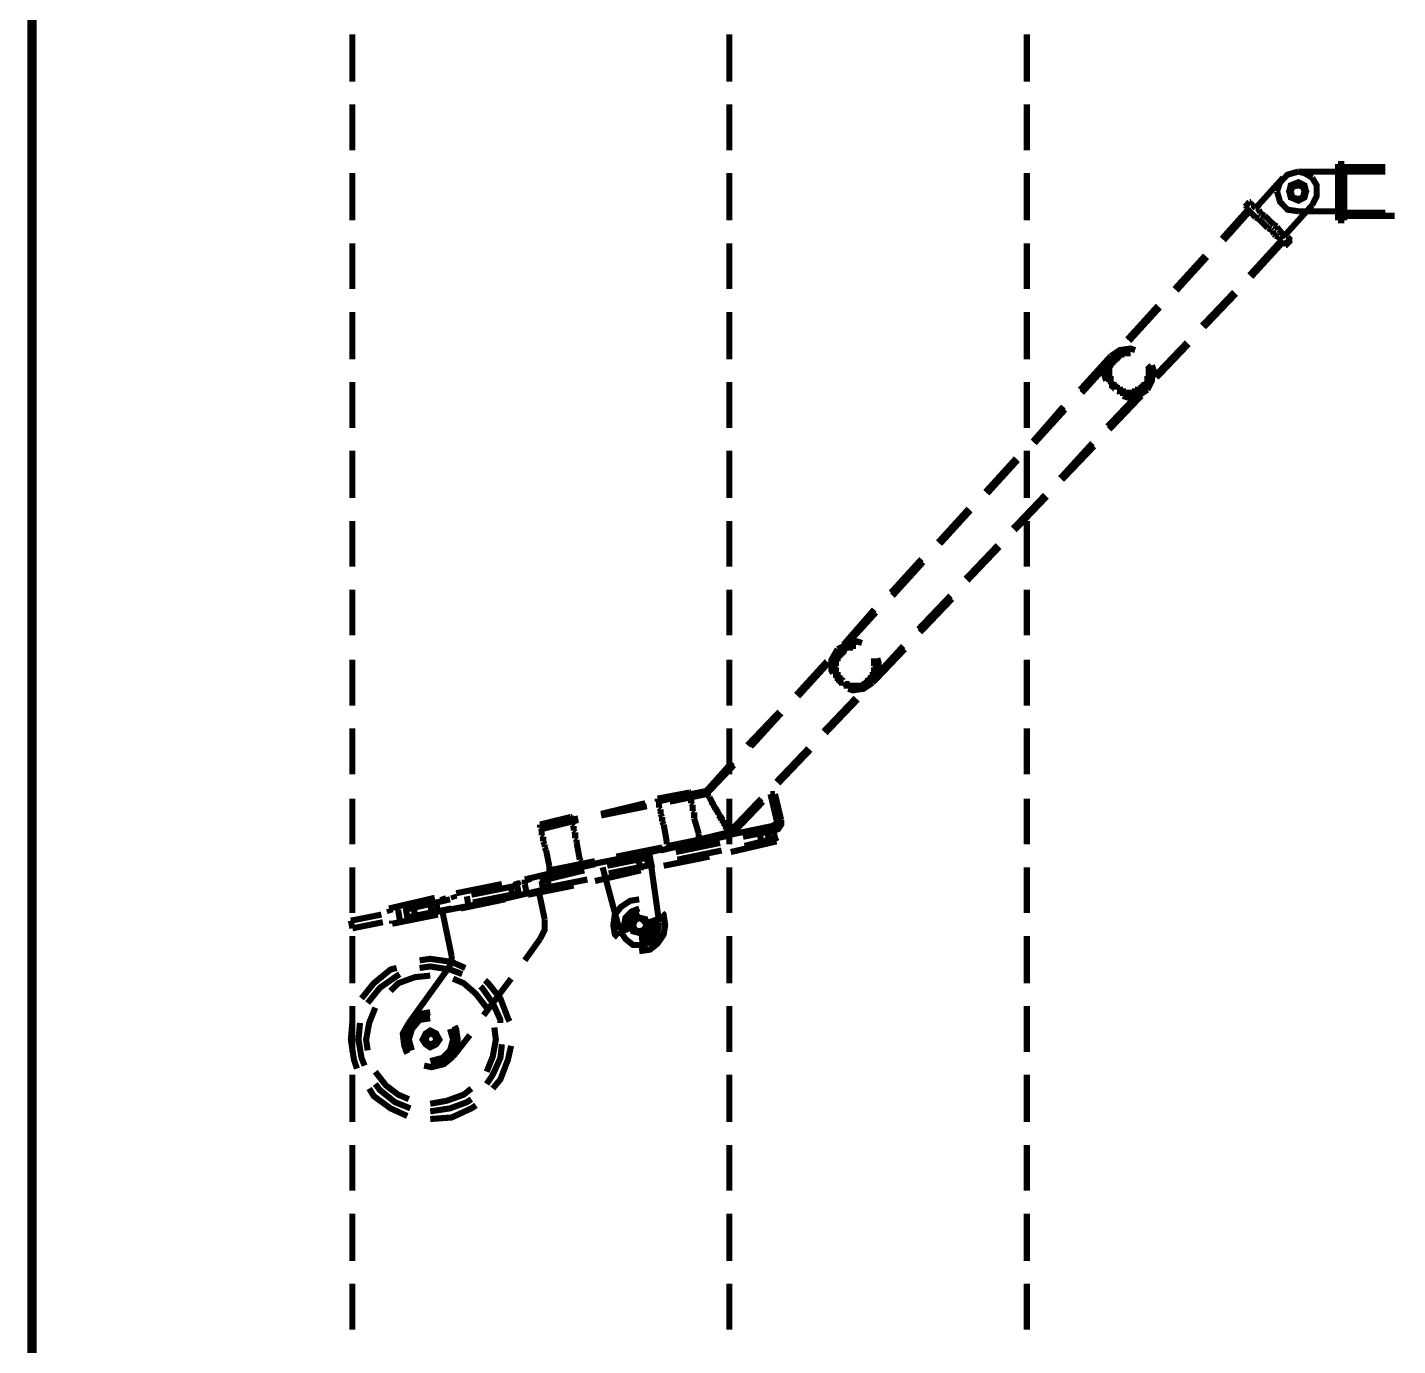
# Model space of a CAD drawing. Extents: x 0.1 to 11.6, y 0.3 to 16.2.
# Drawn here: x 4.557 to 6.053, y 7.354 to 8.794 of the extents above; entities that cross this region are included whole.
import ezdxf

# ---------------------------------------------------------------- set-up
doc = ezdxf.new("R2010")
doc.units = 0
doc.header["$MEASUREMENT"] = 0

msp = doc.modelspace()

# ---------------------------------------------------------------- linework, layer by layer
at = {"color": 0}
for points, const_width in [([(4.56168, 5.91667), (4.56168, 9.22835)], 0.01), ([(4.91168, 8.73503), (4.91168, 8.78668)], 0.00667), ([(5.32335, 8.73503), (5.32335, 8.78668)], 0.00667), ([(5.64833, 8.73503), (5.64833, 8.78668)], 0.00667), ([(4.91168, 8.66), (4.91168, 8.71001)], 0.00667), ([(5.32335, 8.66), (5.32335, 8.71001)], 0.00667), ([(5.64833, 8.66), (5.64833, 8.71001)], 0.00667), ([(4.91168, 8.58333), (4.91168, 8.63499)], 0.00667), ([(5.32335, 8.58333), (5.32335, 8.63499)], 0.00667), ([(5.64833, 8.58333), (5.64833, 8.63499)], 0.00667), ([(5.94499, 8.63667), (5.93332, 8.63336), (5.92503, 8.625), (5.92165, 8.61501)], 0.00667), ([(5.96001, 8.62999), (5.95167, 8.63499), (5.94499, 8.63667)], 0.00667), ([(5.98833, 8.63667), (5.94499, 8.63667)], 0.00667), ([(5.98833, 8.64501), (5.98833, 8.58333)], 0.00667), ([(5.99501, 8.64501), (5.98833, 8.64501)], 0.00667), ([(5.99501, 8.64501), (5.99501, 8.58333)], 0.00667), ([(6.03999, 8.64165), (5.99501, 8.64165)], 0.00667), ([(6.03999, 8.63667), (5.99501, 8.63667)], 0.00667), ([(5.92833, 8.62999), (5.89833, 8.59668)], 0.00667), ([(5.96001, 8.59999), (5.965, 8.61003), (5.965, 8.62169), (5.96001, 8.62999)], 0.00667), ([(5.89165, 8.60335), (5.88667, 8.59831)], 0.00667), ([(5.89165, 8.60335), (5.89333, 8.60335)], 0.00667), ([(5.89165, 8.60335), (5.89333, 8.60335)], 0.00667), ([(5.89165, 8.60335), (5.89333, 8.60335)], 0.00667), ([(5.89333, 8.60335), (5.89333, 8.60167)], 0.00667), ([(5.92165, 8.61501), (5.92503, 8.60335), (5.93332, 8.595), (5.94499, 8.59332)], 0.00667), ([(5.88997, 8.595), (5.86165, 8.56332)], 0.00667), ([(5.89165, 8.59332), (5.86333, 8.56168)], 0.00667), ([(5.88667, 8.59831), (5.88835, 8.59831)], 0.00667), ([(5.88667, 8.59831), (5.88835, 8.59831)], 0.00667), ([(5.88667, 8.59831), (5.88835, 8.59831)], 0.00667), ([(5.88835, 8.59831), (5.88835, 8.59668)], 0.00667), ([(5.88835, 8.59668), (5.88997, 8.59668)], 0.00667), ([(5.88997, 8.59668), (5.88997, 8.595)], 0.00667), ([(5.88997, 8.595), (5.89165, 8.59332)], 0.00667), ([(5.89165, 8.59332), (5.89333, 8.59169)], 0.00667), ([(5.89333, 8.60167), (5.89501, 8.60167)], 0.00667), ([(5.89333, 8.59169), (5.89501, 8.59)], 0.00667), ([(5.89501, 8.60167), (5.89501, 8.59999)], 0.00667), ([(5.89501, 8.59999), (5.89665, 8.59831)], 0.00667), ([(5.89501, 8.59), (5.89665, 8.58832)], 0.00667), ([(5.89665, 8.59831), (5.89833, 8.59668)], 0.00667), ([(5.89665, 8.58832), (5.89833, 8.58664)], 0.00667), ([(5.89833, 8.59668), (5.90001, 8.59668)], 0.00667), ([(5.90001, 8.59668), (5.90169, 8.595)], 0.00667), ([(5.90169, 8.595), (5.90332, 8.59169)], 0.00667), ([(5.90332, 8.59169), (5.905, 8.59)], 0.00667), ([(5.905, 8.59), (5.90831, 8.58832)], 0.00667), ([(5.90831, 8.58832), (5.91, 8.58664)], 0.00667), ([(5.93001, 8.56668), (5.96001, 8.59999)], 0.00667), ([(5.94499, 8.59332), (5.98833, 8.59332)], 0.00667), ([(5.99501, 8.59169), (6.03999, 8.59169)], 0.00667), ([(5.99501, 8.58832), (6.05003, 8.58832)], 0.00667), ([(5.89833, 8.58664), (5.90169, 8.58501)], 0.00667), ([(5.90169, 8.58501), (5.90332, 8.58333)], 0.00667), ([(5.90332, 8.58333), (5.905, 8.58165)], 0.00667), ([(5.905, 8.58165), (5.90668, 8.58003)], 0.00667), ([(5.90668, 8.58003), (5.91, 8.57667)], 0.00667), ([(5.91, 8.58664), (5.91168, 8.58501)], 0.00667), ([(5.91, 8.57667), (5.91168, 8.57497)], 0.00667), ([(5.91168, 8.58501), (5.91499, 8.58165)], 0.00667), ([(5.91168, 8.57497), (5.91499, 8.57335)], 0.00667), ([(5.91499, 8.58165), (5.91667, 8.58003)], 0.00667), ([(5.91499, 8.57335), (5.91667, 8.57167)], 0.00667), ([(5.91667, 8.58003), (5.91835, 8.57835)], 0.00667), ([(5.91835, 8.57835), (5.92165, 8.57667)], 0.00667), ([(5.92165, 8.57667), (5.92333, 8.57335)], 0.00667), ([(5.92333, 8.57335), (5.92503, 8.57167)], 0.00667), ([(5.98833, 8.58333), (5.99501, 8.58333)], 0.00667), ([(4.91168, 8.50836), (4.91168, 8.55832)], 0.00667), ([(5.32335, 8.50836), (5.32335, 8.55832)], 0.00667), ([(5.64833, 8.50836), (5.64833, 8.55832)], 0.00667), ([(5.89165, 8.52333), (5.92665, 8.56168)], 0.00667), ([(5.89333, 8.52165), (5.92833, 8.56)], 0.00667), ([(5.91667, 8.57167), (5.91835, 8.56836)], 0.00667), ([(5.91835, 8.56836), (5.91997, 8.56668)], 0.00667), ([(5.91997, 8.56668), (5.92333, 8.565)], 0.00667), ([(5.92333, 8.565), (5.92503, 8.56332)], 0.00667), ([(5.92503, 8.57167), (5.92665, 8.56999)], 0.00667), ([(5.92503, 8.56332), (5.92665, 8.56168)], 0.00667), ([(5.92665, 8.56999), (5.92833, 8.56836)], 0.00667), ([(5.92665, 8.56168), (5.92665, 8.56)], 0.00667), ([(5.92665, 8.56), (5.92833, 8.56)], 0.00667), ([(5.92833, 8.56836), (5.93001, 8.56668)], 0.00667), ([(5.92833, 8.56), (5.93001, 8.55832)], 0.00667), ([(5.93001, 8.56668), (5.93164, 8.565)], 0.00667), ([(5.93001, 8.55832), (5.93164, 8.55832)], 0.00667), ([(5.93001, 8.55832), (5.93164, 8.55664)], 0.00667), ([(5.93164, 8.565), (5.93332, 8.565)], 0.00667), ([(5.93164, 8.55664), (5.93668, 8.56168)], 0.00667), ([(5.93332, 8.565), (5.935, 8.56332)], 0.00667), ([(5.935, 8.56332), (5.93668, 8.56332)], 0.00667), ([(5.935, 8.56332), (5.93668, 8.56168)], 0.00667), ([(5.93668, 8.56168), (5.93832, 8.56168)], 0.00667), ([(5.93668, 8.56168), (5.93832, 8.56168)], 0.00667), ([(5.93668, 8.56168), (5.93832, 8.56168)], 0.00667), ([(5.84332, 8.54497), (5.81, 8.50836)], 0.00667), ([(5.845, 8.54335), (5.81168, 8.50667)], 0.00667), ([(5.93164, 8.55664), (5.93332, 8.55664)], 0.00667), ([(5.93164, 8.55664), (5.93332, 8.55664)], 0.00667), ([(5.93164, 8.55664), (5.93332, 8.55664)], 0.00667), ([(5.84, 8.46832), (5.875, 8.50499)], 0.00667), ([(5.84169, 8.46669), (5.87668, 8.50331)], 0.00667), ([(4.91168, 8.43164), (4.91168, 8.48335)], 0.00667), ([(5.32335, 8.43164), (5.32335, 8.48335)], 0.00667), ([(5.64833, 8.43164), (5.64833, 8.48335)], 0.00667), ([(5.79167, 8.49001), (5.75836, 8.45335)], 0.00667), ([(5.79335, 8.48833), (5.75999, 8.45167)], 0.00667), ([(5.74669, 8.39833), (5.74669, 8.40001), (5.74501, 8.40001), (5.74501, 8.40169), (5.74333, 8.40169), (5.74333, 8.40332), (5.74164, 8.40332), (5.74164, 8.405), (5.74001, 8.40668), (5.74001, 8.40831), (5.74001, 8.41), (5.73833, 8.41), (5.73833, 8.41168), (5.73833, 8.41336), (5.73833, 8.41499), (5.73833, 8.41667), (5.73833, 8.41835), (5.73833, 8.41997), (5.73833, 8.42165), (5.73833, 8.42333), (5.74001, 8.42503), (5.74001, 8.42665), (5.74001, 8.42833), (5.74164, 8.42833), (5.74164, 8.43001), (5.74333, 8.43001), (5.74333, 8.43164), (5.74501, 8.43164), (5.74501, 8.43332), (5.74669, 8.43332), (5.74669, 8.435), (5.74832, 8.435), (5.74832, 8.43668), (5.75, 8.43668), (5.75168, 8.43668), (5.75168, 8.43832), (5.75331, 8.43832), (5.75499, 8.43832), (5.75667, 8.43832), (5.75836, 8.43832), (5.75999, 8.43832), (5.76167, 8.43832)], 0.00667), ([(5.76665, 8.44168), (5.76167, 8.44336), (5.75, 8.44168), (5.74001, 8.435)], 0.00667), ([(5.78836, 8.41336), (5.82335, 8.44997)], 0.00667), ([(5.78999, 8.41168), (5.82497, 8.44835)], 0.00667), ([(5.74001, 8.435), (5.70665, 8.39833)], 0.00667), ([(5.74164, 8.43164), (5.70833, 8.39501)], 0.00667), ([(5.74001, 8.435), (5.73503, 8.42503), (5.73335, 8.41336), (5.73503, 8.40831)], 0.00667), ([(5.78, 8.42503), (5.78168, 8.42333), (5.78168, 8.42165), (5.78168, 8.41997), (5.78168, 8.41835), (5.78168, 8.41667), (5.78168, 8.41499), (5.78168, 8.41336), (5.78168, 8.41168), (5.78168, 8.41), (5.78, 8.41), (5.78, 8.40831), (5.78, 8.40668), (5.77832, 8.405), (5.77832, 8.40332), (5.77669, 8.40332), (5.77669, 8.40169), (5.77501, 8.40169), (5.77501, 8.40001), (5.77333, 8.40001), (5.77333, 8.39833), (5.77165, 8.39833), (5.77001, 8.39833), (5.77001, 8.39665), (5.76833, 8.39665), (5.76665, 8.39665), (5.76665, 8.39501), (5.76497, 8.39501), (5.76335, 8.39501), (5.76167, 8.39501), (5.75999, 8.39501), (5.75836, 8.39501), (5.75667, 8.39501), (5.75499, 8.39501), (5.75331, 8.39501), (5.75331, 8.39665), (5.75168, 8.39665), (5.75, 8.39665), (5.75, 8.39833), (5.74832, 8.39833), (5.74669, 8.39833)], 0.00667), ([(5.78, 8.39833), (5.785, 8.40831), (5.78668, 8.41997), (5.785, 8.42503)], 0.00667), ([(4.91168, 8.35667), (4.91168, 8.40668)], 0.00667), ([(5.32335, 8.35667), (5.32335, 8.40668)], 0.00667), ([(5.64833, 8.35667), (5.64833, 8.40668)], 0.00667), ([(5.73665, 8.35835), (5.77165, 8.39501)], 0.00667), ([(5.75331, 8.39165), (5.75836, 8.38997), (5.77001, 8.39165), (5.78, 8.39833)], 0.00667), ([(5.68832, 8.37999), (5.655, 8.34169)], 0.00667), ([(5.73833, 8.35499), (5.77333, 8.39165)], 0.00667), ([(5.69, 8.37668), (5.65668, 8.34)], 0.00667), ([(5.685, 8.30165), (5.72, 8.34)], 0.00667), ([(5.68668, 8.30003), (5.72168, 8.33664)], 0.00667), ([(4.91168, 8.28), (4.91168, 8.33165)], 0.00667), ([(5.32335, 8.28), (5.32335, 8.33165)], 0.00667), ([(5.63667, 8.32335), (5.60335, 8.28668)], 0.00667), ([(5.63835, 8.32167), (5.60499, 8.285)], 0.00667), ([(5.64833, 8.28), (5.64833, 8.33165)], 0.00667), ([(5.63336, 8.24669), (5.66835, 8.28331)], 0.00667), ([(5.63499, 8.24501), (5.66997, 8.28168)], 0.00667), ([(5.58501, 8.26833), (5.55165, 8.23167)], 0.00667), ([(5.58664, 8.26665), (5.55333, 8.22999)], 0.00667), ([(4.91168, 8.20503), (4.91168, 8.25499)], 0.00667), ([(5.32335, 8.20503), (5.32335, 8.25499)], 0.00667), ([(5.64833, 8.20503), (5.64833, 8.25499)], 0.00667), ([(5.58165, 8.19168), (5.61664, 8.22835)], 0.00667), ([(5.58333, 8.19), (5.61833, 8.22667)], 0.00667), ([(5.53331, 8.21332), (5.5, 8.17665)], 0.00667), ([(5.535, 8.21001), (5.50168, 8.17333)], 0.00667), ([(4.91168, 8.12999), (4.91168, 8.18001)], 0.00667), ([(5.32335, 8.12999), (5.32335, 8.18001)], 0.00667), ([(5.53, 8.13667), (5.565, 8.17333)], 0.00667), ([(5.53168, 8.13336), (5.56668, 8.16997)], 0.00667), ([(5.64833, 8.12999), (5.64833, 8.18001)], 0.00667), ([(5.48167, 8.15831), (5.44835, 8.12001)], 0.00667), ([(5.48335, 8.155), (5.44997, 8.11833)], 0.00667), ([(5.44168, 8.11501), (5.435, 8.10335), (5.435, 8.09169), (5.43668, 8.08832)], 0.00667), ([(5.44835, 8.07835), (5.44667, 8.07835), (5.44667, 8.08003), (5.44499, 8.08003), (5.44499, 8.08165), (5.44336, 8.08165), (5.44336, 8.08333), (5.44168, 8.08333), (5.44168, 8.08501), (5.44168, 8.08664), (5.44, 8.08664), (5.44, 8.08832), (5.44, 8.09), (5.44, 8.09169), (5.43832, 8.09169), (5.43832, 8.09332), (5.43832, 8.095), (5.43832, 8.09668), (5.43832, 8.09831), (5.43832, 8.09999), (5.44, 8.09999), (5.44, 8.10167), (5.44, 8.10335), (5.44, 8.10499), (5.44168, 8.10499), (5.44168, 8.10667), (5.44168, 8.10835), (5.44336, 8.10835), (5.44336, 8.11003), (5.44499, 8.11003), (5.44499, 8.11165), (5.44667, 8.11165), (5.44667, 8.11333), (5.44835, 8.11333), (5.44835, 8.11501), (5.44997, 8.11501), (5.45167, 8.11664), (5.45335, 8.11664), (5.45503, 8.11664), (5.45503, 8.11833), (5.45665, 8.11833), (5.45833, 8.11833), (5.46001, 8.11833), (5.46164, 8.11833)], 0.00667), ([(5.46832, 8.12169), (5.46332, 8.12332), (5.45167, 8.12001), (5.44168, 8.11501)], 0.00667), ([(5.47835, 8.08003), (5.51335, 8.11833)], 0.00667), ([(5.47999, 8.07835), (5.51497, 8.11501)], 0.00667), ([(4.91168, 8.05333), (4.91168, 8.10335)], 0.00667), ([(5.32335, 8.05333), (5.32335, 8.10335)], 0.00667), ([(5.43001, 8.10167), (5.39665, 8.065)], 0.00667), ([(5.43164, 8.09999), (5.39833, 8.06332)], 0.00667), ([(5.48167, 8.10499), (5.48167, 8.10335), (5.48167, 8.10167), (5.48167, 8.09999), (5.48335, 8.09999), (5.48335, 8.09831), (5.48335, 8.09668), (5.48335, 8.095), (5.48335, 8.09332), (5.48335, 8.09169), (5.48167, 8.09169), (5.48167, 8.09), (5.48167, 8.08832), (5.48167, 8.08664), (5.47999, 8.08664), (5.47999, 8.08501), (5.47999, 8.08333), (5.47835, 8.08333), (5.47835, 8.08165), (5.47667, 8.08165), (5.47667, 8.08003), (5.47499, 8.08003), (5.47499, 8.07835), (5.47331, 8.07835), (5.47331, 8.07667), (5.47168, 8.07667), (5.47, 8.07667), (5.46832, 8.07497), (5.46669, 8.07497), (5.465, 8.07497), (5.46332, 8.07497), (5.46164, 8.07335), (5.46001, 8.07335), (5.45833, 8.07335), (5.45833, 8.07497), (5.45665, 8.07497), (5.45503, 8.07497), (5.45335, 8.07497), (5.45167, 8.07497), (5.45167, 8.07667), (5.44997, 8.07667), (5.44835, 8.07835)], 0.00667), ([(5.47999, 8.07835), (5.48665, 8.08832), (5.48665, 8.09999), (5.48503, 8.10499)], 0.00667), ([(5.64833, 8.05333), (5.64833, 8.10335)], 0.00667), ([(5.45335, 8.07167), (5.45833, 8.06999), (5.47, 8.07167), (5.47999, 8.07835)], 0.00667), ([(5.42665, 8.02501), (5.46164, 8.06168)], 0.00667), ([(5.42833, 8.02333), (5.46332, 8.06)], 0.00667), ([(5.37831, 8.04665), (5.34332, 8.00999)], 0.00667), ([(5.37999, 8.04497), (5.34668, 8.00836)], 0.00667), ([(4.91168, 7.97835), (4.91168, 8.02832)], 0.00667), ([(5.32335, 7.97835), (5.32335, 8.02832)], 0.00667), ([(5.64833, 7.97835), (5.64833, 8.02832)], 0.00667), ([(5.375, 7.97), (5.41, 8.00667)], 0.00667), ([(5.37668, 7.96832), (5.41168, 8.00499)], 0.00667), ([(5.32667, 7.99164), (5.29833, 7.96001)], 0.00667), ([(5.32835, 7.98833), (5.29833, 7.95665)], 0.00667), ([(5.29833, 7.96001), (5.25667, 7.95167)], 0.00667), ([(5.29833, 7.95833), (5.29833, 7.96001)], 0.00667), ([(5.29833, 7.96001), (5.30003, 7.96001)], 0.00667), ([(5.29833, 7.96001), (5.30003, 7.96001)], 0.00667), ([(5.29833, 7.96001), (5.30003, 7.96001)], 0.00667), ([(5.29833, 7.96001), (5.30003, 7.96001)], 0.00667), ([(5.29833, 7.96001), (5.29833, 7.95833)], 0.00667), ([(4.91168, 7.90169), (4.91168, 7.95167)], 0.00667), ([(5.23167, 7.94667), (5.18332, 7.935)], 0.00667), ([(5.28, 7.95833), (5.24501, 7.95167)], 0.00667), ([(5.28, 7.95665), (5.24501, 7.94835)], 0.00667), ([(5.24501, 7.94997), (5.24501, 7.95167)], 0.00667), ([(5.24501, 7.95167), (5.24669, 7.95167)], 0.00667), ([(5.24501, 7.94835), (5.24501, 7.94997)], 0.00667), ([(5.24501, 7.94997), (5.24669, 7.94997)], 0.00667), ([(5.24669, 7.94835), (5.24501, 7.94835)], 0.00667), ([(5.24669, 7.94667), (5.24669, 7.94835)], 0.00667), ([(5.24669, 7.94336), (5.24669, 7.94667)], 0.00667), ([(5.29833, 7.95665), (5.25836, 7.94835)], 0.00667), ([(5.28, 7.95665), (5.28, 7.95833)], 0.00667), ([(5.28, 7.95833), (5.28168, 7.95833)], 0.00667), ([(5.28, 7.95833), (5.28168, 7.95833)], 0.00667), ([(5.28, 7.95503), (5.28, 7.95665)], 0.00667), ([(5.28, 7.95665), (5.28168, 7.95665)], 0.00667), ([(5.28, 7.95335), (5.28, 7.95503)], 0.00667), ([(5.28168, 7.95167), (5.28, 7.95335)], 0.00667), ([(5.28168, 7.94997), (5.28168, 7.95167)], 0.00667), ([(5.28168, 7.94667), (5.28168, 7.94997)], 0.00667), ([(5.28331, 7.94499), (5.28168, 7.94667)], 0.00667), ([(5.28331, 7.94168), (5.28331, 7.94499)], 0.00667), ([(5.29833, 7.95665), (5.29833, 7.95833)], 0.00667), ([(5.29833, 7.95833), (5.30003, 7.95833)], 0.00667), ([(5.29833, 7.95833), (5.30003, 7.95833)], 0.00667), ([(5.29833, 7.95833), (5.30003, 7.95665)], 0.00667), ([(5.30003, 7.95665), (5.29833, 7.95665)], 0.00667), ([(5.30003, 7.95503), (5.30003, 7.95665)], 0.00667), ([(5.30003, 7.95665), (5.30003, 7.95503)], 0.00667), ([(5.30165, 7.95335), (5.30003, 7.95503)], 0.00667), ([(5.30003, 7.95503), (5.30165, 7.95335)], 0.00667), ([(5.30333, 7.94997), (5.30165, 7.95335)], 0.00667), ([(5.30165, 7.95335), (5.30165, 7.95167)], 0.00667), ([(5.30165, 7.95167), (5.30333, 7.94997)], 0.00667), ([(5.30333, 7.94835), (5.30333, 7.94997)], 0.00667), ([(5.30333, 7.94997), (5.30501, 7.94667)], 0.00667), ([(5.30501, 7.94667), (5.30333, 7.94835)], 0.00667), ([(5.30664, 7.94336), (5.30501, 7.94667)], 0.00667), ([(5.30501, 7.94667), (5.30664, 7.94499)], 0.00667), ([(5.30664, 7.94499), (5.30664, 7.94336)], 0.00667), ([(5.32335, 7.90169), (5.32335, 7.95167)], 0.00667), ([(5.32335, 7.91499), (5.35835, 7.95167)], 0.00667), ([(5.32497, 7.91168), (5.36003, 7.94835)], 0.00667), ([(5.36833, 7.95665), (5.375, 7.92833)], 0.00667), ([(5.37332, 7.95665), (5.36833, 7.95665)], 0.00667), ([(5.37999, 7.92833), (5.37332, 7.95665)], 0.00667), ([(5.64833, 7.90169), (5.64833, 7.95167)], 0.00667), ([(5.15001, 7.93164), (5.11664, 7.92333)], 0.00667), ([(5.15831, 7.93001), (5.11664, 7.92165)], 0.00667), ([(5.15169, 7.93164), (5.15001, 7.93164)], 0.00667), ([(5.15169, 7.93001), (5.15169, 7.93164)], 0.00667), ([(5.15169, 7.92833), (5.15169, 7.93001)], 0.00667), ([(5.15169, 7.93001), (5.15332, 7.93001)], 0.00667), ([(5.23335, 7.94336), (5.18332, 7.93332)], 0.00667), ([(5.24669, 7.94168), (5.24669, 7.94336)], 0.00667), ([(5.24832, 7.94), (5.24669, 7.94168)], 0.00667), ([(5.24832, 7.93668), (5.24832, 7.94)], 0.00667), ([(5.24832, 7.935), (5.24832, 7.93668)], 0.00667), ([(5.25, 7.93164), (5.24832, 7.935)], 0.00667), ([(5.25, 7.92833), (5.25, 7.93164)], 0.00667), ([(5.28331, 7.93832), (5.28331, 7.94168)], 0.00667), ([(5.285, 7.93668), (5.28331, 7.93832)], 0.00667), ([(5.285, 7.93332), (5.285, 7.93668)], 0.00667), ([(5.285, 7.93001), (5.285, 7.93332)], 0.00667), ([(5.28999, 7.91336), (5.285, 7.93001)], 0.00667), ([(5.30832, 7.94168), (5.30664, 7.94336)], 0.00667), ([(5.30664, 7.94336), (5.30832, 7.94)], 0.00667), ([(5.31, 7.93832), (5.30832, 7.94168)], 0.00667), ([(5.30832, 7.94), (5.31, 7.93832)], 0.00667), ([(5.31168, 7.93668), (5.31, 7.93832)], 0.00667), ([(5.31, 7.93832), (5.31168, 7.935)], 0.00667), ([(5.31168, 7.93332), (5.31168, 7.93668)], 0.00667), ([(5.31168, 7.935), (5.31332, 7.93332)], 0.00667), ([(5.31332, 7.93164), (5.31168, 7.93332)], 0.00667), ([(5.31332, 7.93332), (5.315, 7.93001)], 0.00667), ([(5.315, 7.92833), (5.31332, 7.93164)], 0.00667), ([(5.315, 7.93001), (5.31668, 7.92833)], 0.00667), ([(5.15169, 7.92833), (5.11664, 7.92165)], 0.00667), ([(5.11664, 7.92165), (5.11664, 7.92333)], 0.00667), ([(5.11664, 7.92333), (5.11833, 7.92333)], 0.00667), ([(5.11664, 7.92333), (5.11833, 7.92333)], 0.00667), ([(5.11664, 7.92333), (5.11833, 7.92333)], 0.00667), ([(5.11664, 7.91997), (5.11664, 7.92165)], 0.00667), ([(5.11833, 7.91835), (5.11664, 7.91997)], 0.00667), ([(5.15831, 7.92833), (5.11833, 7.91835)], 0.00667), ([(5.11833, 7.91667), (5.11833, 7.91835)], 0.00667), ([(5.11833, 7.91499), (5.11833, 7.91667)], 0.00667), ([(5.11833, 7.91168), (5.11833, 7.91499)], 0.00667), ([(5.15169, 7.92665), (5.15169, 7.92833)], 0.00667), ([(5.15169, 7.92503), (5.15169, 7.92665)], 0.00667), ([(5.15169, 7.92333), (5.15169, 7.92503)], 0.00667), ([(5.15332, 7.92165), (5.15169, 7.92333)], 0.00667), ([(5.15332, 7.91997), (5.15332, 7.92165)], 0.00667), ([(5.15332, 7.91667), (5.15332, 7.91997)], 0.00667), ([(5.155, 7.91499), (5.15332, 7.91667)], 0.00667), ([(5.155, 7.91168), (5.155, 7.91499)], 0.00667), ([(5.25, 7.92665), (5.25, 7.92833)], 0.00667), ([(5.25168, 7.92333), (5.25, 7.92665)], 0.00667), ([(5.25499, 7.905), (5.25168, 7.92333)], 0.00667), ([(5.27501, 7.90332), (5.32335, 7.91499)], 0.00667), ([(5.31668, 7.92665), (5.315, 7.92833)], 0.00667), ([(5.31668, 7.92833), (5.31668, 7.92503)], 0.00667), ([(5.31836, 7.92333), (5.31668, 7.92665)], 0.00667), ([(5.31668, 7.92503), (5.31836, 7.92333)], 0.00667), ([(5.31836, 7.92165), (5.31836, 7.92333)], 0.00667), ([(5.31836, 7.92333), (5.31999, 7.92165)], 0.00667), ([(5.31999, 7.91997), (5.31836, 7.92165)], 0.00667), ([(5.31999, 7.92165), (5.31999, 7.91835)], 0.00667), ([(5.32167, 7.91835), (5.31999, 7.91997)], 0.00667), ([(5.31999, 7.91835), (5.32167, 7.91667)], 0.00667), ([(5.32167, 7.91168), (5.37001, 7.92165)], 0.00667), ([(5.32167, 7.91667), (5.32167, 7.91835)], 0.00667), ([(5.32335, 7.91499), (5.32167, 7.91667)], 0.00667), ([(5.32167, 7.91667), (5.32335, 7.91499)], 0.00667), ([(5.32335, 7.91336), (5.32335, 7.91499)], 0.00667), ([(5.32335, 7.91499), (5.32497, 7.91499)], 0.00667), ([(5.32335, 7.91499), (5.32335, 7.91336)], 0.00667), ([(5.37169, 7.91667), (5.33832, 7.91)], 0.00667), ([(5.35499, 7.91835), (5.35667, 7.91336)], 0.00667), ([(5.36501, 7.91499), (5.36333, 7.91997)], 0.00667), ([(5.36664, 7.90668), (5.36501, 7.91499)], 0.00667), ([(5.37001, 7.92165), (5.37332, 7.92333), (5.375, 7.92503), (5.375, 7.92833)], 0.00667), ([(5.37169, 7.91667), (5.37001, 7.92165)], 0.00667), ([(5.37169, 7.91667), (5.37668, 7.91835), (5.37999, 7.92333), (5.37999, 7.92833)], 0.00667), ([(5.37332, 7.90831), (5.37169, 7.91667)], 0.00667), ([(5.12001, 7.91), (5.11833, 7.91168)], 0.00667), ([(5.12001, 7.90668), (5.12001, 7.91)], 0.00667), ([(5.12001, 7.905), (5.12001, 7.90668)], 0.00667), ([(5.12169, 7.90169), (5.12001, 7.905)], 0.00667), ([(5.12169, 7.89833), (5.12169, 7.90169)], 0.00667), ([(5.155, 7.90831), (5.155, 7.91168)], 0.00667), ([(5.15668, 7.90668), (5.155, 7.90831)], 0.00667), ([(5.15668, 7.90332), (5.15668, 7.90668)], 0.00667), ([(5.16, 7.88499), (5.15668, 7.90332)], 0.00667), ([(5.24832, 7.89501), (5.29665, 7.90668)], 0.00667), ([(5.25499, 7.90332), (5.25499, 7.905)], 0.00667), ([(5.25499, 7.905), (5.25667, 7.905)], 0.00667), ([(5.25499, 7.90169), (5.25499, 7.90332)], 0.00667), ([(5.25667, 7.90001), (5.25499, 7.90169)], 0.00667), ([(5.25499, 7.90169), (5.25667, 7.90169)], 0.00667), ([(5.25667, 7.90001), (5.28999, 7.90668)], 0.00667), ([(5.25667, 7.89665), (5.25667, 7.90001)], 0.00667), ([(5.25667, 7.90001), (5.25836, 7.90001)], 0.00667), ([(5.25667, 7.90001), (5.25836, 7.90001)], 0.00667), ([(5.25667, 7.90001), (5.25836, 7.90001)], 0.00667), ([(5.31332, 7.90332), (5.26497, 7.89333)], 0.00667), ([(5.26665, 7.90169), (5.26833, 7.90001)], 0.00667), ([(5.26833, 7.90001), (5.26833, 7.89501)], 0.00667), ([(5.27669, 7.90169), (5.32497, 7.91168)], 0.00667), ([(5.28, 7.90169), (5.28, 7.905)], 0.00667), ([(5.28168, 7.89665), (5.28, 7.90169)], 0.00667), ([(5.28999, 7.91168), (5.28999, 7.91336)], 0.00667), ([(5.28999, 7.91), (5.28999, 7.91168)], 0.00667), ([(5.28999, 7.90831), (5.28999, 7.91)], 0.00667), ([(5.28999, 7.91), (5.29167, 7.91)], 0.00667), ([(5.28999, 7.90668), (5.28999, 7.90831)], 0.00667), ([(5.28999, 7.90831), (5.29167, 7.90831)], 0.00667), ([(5.28999, 7.90831), (5.29167, 7.90831)], 0.00667), ([(5.29167, 7.905), (5.28999, 7.90668)], 0.00667), ([(5.28999, 7.90668), (5.29167, 7.90668)], 0.00667), ([(5.32497, 7.91336), (5.32335, 7.91336)], 0.00667), ([(5.32335, 7.91336), (5.32497, 7.91168)], 0.00667), ([(5.32497, 7.91168), (5.32497, 7.91336)], 0.00667), ([(5.32497, 7.91168), (5.32667, 7.91168)], 0.00667), ([(5.32497, 7.91168), (5.32667, 7.91168)], 0.00667), ([(5.32497, 7.91168), (5.32667, 7.91168)], 0.00667), ([(5.32497, 7.91168), (5.32667, 7.91168)], 0.00667), ([(5.32497, 7.91168), (5.32667, 7.91168)], 0.00667), ([(5.375, 7.905), (5.32497, 7.89333)], 0.00667), ([(5.37332, 7.90831), (5.34, 7.90001)], 0.00667), ([(5.35667, 7.91336), (5.35835, 7.905)], 0.00667), ([(5.35835, 7.905), (5.35835, 7.90169)], 0.00667), ([(5.36833, 7.90332), (5.36664, 7.90668)], 0.00667), ([(5.375, 7.905), (5.37332, 7.90831)], 0.00667), ([(5.12332, 7.89501), (5.12169, 7.89833)], 0.00667), ([(5.12668, 7.87831), (5.12332, 7.89501)], 0.00667), ([(5.16168, 7.88336), (5.16, 7.88499)], 0.00667), ([(5.16, 7.88499), (5.16168, 7.88499)], 0.00667), ([(5.17333, 7.87999), (5.22331, 7.88997)], 0.00667), ([(5.24001, 7.88835), (5.19, 7.87831)], 0.00667), ([(5.19997, 7.88835), (5.25, 7.89833)], 0.00667), ([(5.20167, 7.88499), (5.25168, 7.89665)], 0.00667), ([(5.22331, 7.88997), (5.22331, 7.88499)], 0.00667), ([(5.22331, 7.88499), (5.22667, 7.87668)], 0.00667), ([(5.23335, 7.88667), (5.23167, 7.89165)], 0.00667), ([(5.23503, 7.87831), (5.23335, 7.88667)], 0.00667), ([(5.24669, 7.81668), (5.23665, 7.88835)], 0.00667), ([(5.30165, 7.88835), (5.25168, 7.87831)], 0.00667), ([(5.315, 7.89501), (5.26665, 7.88499)], 0.00667), ([(4.91168, 7.82667), (4.91168, 7.87668)], 0.00667), ([(5.09999, 7.86333), (5.14833, 7.875)], 0.00667), ([(5.16499, 7.87332), (5.11664, 7.86165)], 0.00667), ([(5.12668, 7.87332), (5.17665, 7.88336)], 0.00667), ([(5.12668, 7.87169), (5.16168, 7.87999)], 0.00667), ([(5.12668, 7.87668), (5.12668, 7.87831)], 0.00667), ([(5.12668, 7.875), (5.12668, 7.87668)], 0.00667), ([(5.12668, 7.87668), (5.12831, 7.87668)], 0.00667), ([(5.12668, 7.87332), (5.12668, 7.875)], 0.00667), ([(5.12668, 7.875), (5.12831, 7.875)], 0.00667), ([(5.12668, 7.87169), (5.12668, 7.87332)], 0.00667), ([(5.12668, 7.87332), (5.12831, 7.87332)], 0.00667), ([(5.12668, 7.87332), (5.12831, 7.87332)], 0.00667), ([(5.12831, 7.87001), (5.12668, 7.87169)], 0.00667), ([(5.12831, 7.87001), (5.17665, 7.87999)], 0.00667), ([(5.12831, 7.87001), (5.12999, 7.87001)], 0.00667), ([(5.12831, 7.87001), (5.12999, 7.87001)], 0.00667), ([(5.13835, 7.875), (5.13835, 7.87169)], 0.00667), ([(5.13835, 7.87169), (5.13997, 7.86664)], 0.00667), ([(5.15169, 7.875), (5.15001, 7.87668)], 0.00667), ([(5.15169, 7.87001), (5.15169, 7.875)], 0.00667), ([(5.16168, 7.88167), (5.16168, 7.88336)], 0.00667), ([(5.16168, 7.87999), (5.16168, 7.88167)], 0.00667), ([(5.16168, 7.88167), (5.16336, 7.88167)], 0.00667), ([(5.16168, 7.87668), (5.16168, 7.87999)], 0.00667), ([(5.16168, 7.87999), (5.16336, 7.87999)], 0.00667), ([(5.16168, 7.87999), (5.16336, 7.87999)], 0.00667), ([(5.16168, 7.87999), (5.16336, 7.87999)], 0.00667), ([(5.22667, 7.87332), (5.17665, 7.86165)], 0.00667), ([(5.185, 7.87668), (5.20335, 7.80832)], 0.00667), ([(5.24164, 7.87999), (5.19168, 7.87001)], 0.00667), ([(5.22667, 7.87668), (5.22667, 7.87332)], 0.00667), ([(5.23503, 7.875), (5.23503, 7.87831)], 0.00667), ([(5.32335, 7.82667), (5.32335, 7.87668)], 0.00667), ([(5.64833, 7.82667), (5.64833, 7.87668)], 0.00667), ([(5.02501, 7.84831), (5.07497, 7.85835)], 0.00667), ([(5.09169, 7.85667), (5.04167, 7.84668)], 0.00667), ([(5.08501, 7.85499), (5.08664, 7.845)], 0.00667), ([(5.09, 7.86165), (5.09169, 7.85667)], 0.00667), ([(5.09169, 7.86165), (5.09332, 7.85667)], 0.00667), ([(5.09169, 7.85667), (5.09332, 7.84831)], 0.00667), ([(5.09999, 7.85835), (5.09999, 7.86333)], 0.00667), ([(5.10167, 7.84999), (5.09999, 7.85835)], 0.00667), ([(5.10499, 7.86003), (5.10335, 7.86501)], 0.00667), ([(5.15332, 7.85667), (5.10335, 7.84668)], 0.00667), ([(5.16835, 7.86333), (5.11833, 7.85335)], 0.00667), ([(5.12001, 7.85167), (5.11833, 7.86165)], 0.00667), ([(5.12668, 7.85335), (5.125, 7.86333)], 0.00667), ([(4.95167, 7.83165), (5.00168, 7.84332)], 0.00667), ([(5.01833, 7.84169), (4.96832, 7.83003)], 0.00667), ([(5.00999, 7.845), (5.01167, 7.84)], 0.00667), ([(5.02333, 7.84169), (5.02165, 7.84668)], 0.00667), ([(5.07835, 7.84169), (5.03, 7.83165)], 0.00667), ([(5.03836, 7.83501), (5.03668, 7.845)], 0.00667), ([(5.09332, 7.84831), (5.04335, 7.83832)], 0.00667), ([(5.11833, 7.85167), (5.07497, 7.84169)], 0.00667), ([(5.09332, 7.84831), (5.095, 7.845)], 0.00667), ([(5.10335, 7.84668), (5.10167, 7.84999)], 0.00667), ([(5.12169, 7.81999), (5.11501, 7.85167)], 0.00667), ([(5.12001, 7.85167), (5.11833, 7.85167)], 0.00667), ([(5.12169, 7.85167), (5.12001, 7.85167)], 0.00667), ([(5.12332, 7.85335), (5.12169, 7.85167)], 0.00667), ([(5.125, 7.85335), (5.12332, 7.85335)], 0.00667), ([(5.12668, 7.85335), (5.125, 7.85335)], 0.00667), ([(5.125, 7.85335), (5.12668, 7.85335)], 0.00667), ([(5.12668, 7.85335), (5.12831, 7.85335)], 0.00667), ([(5.12668, 7.85335), (5.12831, 7.85335)], 0.00667), ([(5.22499, 7.84169), (5.215, 7.84), (5.20503, 7.83333), (5.19835, 7.82497), (5.19667, 7.81332), (5.19835, 7.80333), (5.20167, 7.80003)], 0.00667), ([(4.94336, 7.82497), (4.91, 7.81836)], 0.00667), ([(4.95167, 7.83165), (4.95335, 7.82667)], 0.00667), ([(5.00499, 7.82497), (4.95503, 7.815)], 0.00667), ([(4.96001, 7.83501), (4.96164, 7.83003)], 0.00667), ([(4.96164, 7.83003), (4.96332, 7.81999)], 0.00667), ([(4.97, 7.83165), (4.97, 7.83664)], 0.00667), ([(5.02001, 7.83165), (4.97, 7.82167)], 0.00667), ([(4.97168, 7.82167), (4.97, 7.83165)], 0.00667), ([(4.97999, 7.82497), (4.97835, 7.83333)], 0.00667), ([(4.98167, 7.81999), (4.97999, 7.82497)], 0.00667), ([(4.99832, 7.82667), (4.99669, 7.83664)], 0.00667), ([(5, 7.82667), (4.99832, 7.82667)], 0.00667), ([(4.99832, 7.82667), (5, 7.82667)], 0.00667), ([(4.99832, 7.82667), (5, 7.82667)], 0.00667), ([(5.00168, 7.82667), (5, 7.82667)], 0.00667), ([(5, 7.82667), (5.00168, 7.82667)], 0.00667), ([(5.00331, 7.82667), (5.00168, 7.82667)], 0.00667), ([(5.00331, 7.83832), (5.00499, 7.82835)], 0.00667), ([(5.00499, 7.82835), (5.00331, 7.82667)], 0.00667), ([(5.00667, 7.82835), (5.00499, 7.82835)], 0.00667), ([(5.05003, 7.83664), (5.00667, 7.82835)], 0.00667), ([(5.02001, 7.78), (5.00999, 7.82835)], 0.00667), ([(5.22499, 7.83165), (5.21669, 7.82835), (5.21001, 7.82167), (5.20833, 7.81332), (5.21001, 7.80501)], 0.00667), ([(5.22499, 7.82667), (5.21832, 7.82497), (5.21332, 7.81999), (5.21164, 7.81332), (5.21332, 7.80664)], 0.00667), ([(5.22499, 7.82497), (5.21832, 7.82335), (5.215, 7.81999), (5.21332, 7.81332), (5.215, 7.80664)], 0.00667), ([(5.22499, 7.785), (5.23665, 7.78668), (5.24501, 7.79335), (5.25168, 7.80333), (5.25331, 7.81332), (5.25168, 7.82497), (5.25, 7.82667)], 0.00667), ([(4.91168, 7.81), (4.91, 7.81836)], 0.00667), ([(4.94499, 7.81668), (4.91168, 7.81)], 0.00667), ([(4.95503, 7.815), (4.95503, 7.81836)], 0.00667), ([(4.96332, 7.81999), (4.965, 7.81668)], 0.00667), ([(4.97331, 7.81836), (4.97168, 7.82167)], 0.00667), ([(5.11664, 7.79833), (5.12169, 7.80832), (5.12169, 7.81999)], 0.00667), ([(5.20335, 7.80832), (5.21001, 7.79833), (5.21832, 7.79167), (5.22999, 7.79167), (5.24001, 7.79665), (5.24501, 7.80501), (5.24669, 7.81668)], 0.00667), ([(5.22499, 7.79665), (5.23335, 7.79833), (5.24001, 7.80501), (5.24333, 7.81332), (5.24001, 7.82167)], 0.00667), ([(5.22499, 7.80165), (5.23167, 7.80333), (5.23503, 7.80664), (5.23665, 7.81332), (5.23503, 7.81999)], 0.00667), ([(5.22499, 7.80003), (5.23167, 7.80165), (5.23665, 7.80664), (5.23833, 7.81332), (5.23665, 7.81999)], 0.00667), ([(4.91168, 7.75), (4.91168, 7.80165)], 0.00667), ([(5.11664, 7.79833), (5.09999, 7.77501)], 0.00667), ([(5.32335, 7.75), (5.32335, 7.80165)], 0.00667), ([(5.64833, 7.75), (5.64833, 7.80165)], 0.00667), ([(5.01665, 7.76665), (5.02001, 7.77333), (5.02001, 7.78)], 0.00667), ([(4.96001, 7.76665), (4.95335, 7.76497), (4.935, 7.75), (4.92165, 7.73335)], 0.00667), ([(4.97331, 7.70665), (5.01665, 7.76665)], 0.00667), ([(5.035, 7.76665), (5.02001, 7.77333), (4.99669, 7.77669), (4.98503, 7.77501)], 0.00667), ([(5.03168, 7.75999), (5.01833, 7.76497), (4.99669, 7.76833), (4.98503, 7.76665)], 0.00667), ([(5.03168, 7.75999), (5.01833, 7.76497), (4.99669, 7.76833), (4.98503, 7.76665)], 0.00667), ([(4.96332, 7.75999), (4.95833, 7.75667), (4.94168, 7.74501), (4.92833, 7.72835)], 0.00667), ([(4.96332, 7.75999), (4.95833, 7.75667), (4.94168, 7.74501), (4.92833, 7.72835)], 0.00667), ([(4.99669, 7.75836), (4.97999, 7.75667), (4.96164, 7.75), (4.95335, 7.74164)], 0.00667), ([(5.05832, 7.72331), (5.04665, 7.73833), (5.03331, 7.75), (5.02165, 7.75499)], 0.00667), ([(5.08501, 7.75499), (5.05501, 7.715)], 0.00667), ([(5.08333, 7.70833), (5.08165, 7.71164), (5.07335, 7.73335), (5.06, 7.75), (5.05664, 7.75331)], 0.00667), ([(5.07335, 7.70665), (5.07335, 7.71001), (5.065, 7.72835), (5.05333, 7.74501), (5.05165, 7.74669)], 0.00667), ([(5.07335, 7.70665), (5.07335, 7.71001), (5.065, 7.72835), (5.05333, 7.74501), (5.05165, 7.74669)], 0.00667), ([(4.91168, 7.67503), (4.91168, 7.72499)], 0.00667), ([(4.93668, 7.72331), (4.93001, 7.70665), (4.92665, 7.68832), (4.92833, 7.67665)], 0.00667), ([(5.32335, 7.67503), (5.32335, 7.72499)], 0.00667), ([(5.64833, 7.67503), (5.64833, 7.72499)], 0.00667), ([(4.91168, 7.70833), (4.91, 7.68832), (4.91336, 7.66667), (4.91667, 7.65668)], 0.00667), ([(4.91997, 7.70665), (4.91835, 7.68832), (4.92165, 7.66835), (4.92503, 7.66)], 0.00667), ([(4.91997, 7.70665), (4.91835, 7.68832), (4.92165, 7.66835), (4.92503, 7.66)], 0.00667), ([(4.97331, 7.70665), (4.96669, 7.69499), (4.96832, 7.68164), (4.97168, 7.67333)], 0.00667), ([(4.99669, 7.71832), (4.98665, 7.71669), (4.97667, 7.71001), (4.97, 7.69997), (4.96832, 7.68832), (4.97, 7.67665), (4.97168, 7.67333)], 0.00667), ([(4.99669, 7.71164), (4.98503, 7.71001), (4.97667, 7.69997), (4.97331, 7.68832), (4.97667, 7.67665)], 0.00667), ([(4.99669, 7.71164), (4.98503, 7.71001), (4.97667, 7.69997), (4.97331, 7.68832), (4.97667, 7.67665)], 0.00667), ([(4.99669, 7.65831), (5.00836, 7.66168), (5.01833, 7.66835), (5.02501, 7.67665), (5.02669, 7.68832), (5.02501, 7.69997), (5.02333, 7.70335)], 0.00667), ([(4.99669, 7.66499), (5.00999, 7.66835), (5.01833, 7.67665), (5.02165, 7.68832), (5.01833, 7.69997)], 0.00667), ([(4.99669, 7.66499), (5.00999, 7.66835), (5.01833, 7.67665), (5.02165, 7.68832), (5.01833, 7.69997)], 0.00667), ([(5.03999, 7.69336), (5.02165, 7.66997)], 0.00667), ([(5.05832, 7.65332), (5.065, 7.66997), (5.06836, 7.68832), (5.06668, 7.70167)], 0.00667), ([(5.05832, 7.63997), (5.065, 7.65001), (5.07335, 7.66835), (5.07497, 7.68332)], 0.00667), ([(5.05832, 7.63997), (5.065, 7.65001), (5.07335, 7.66835), (5.07497, 7.68332)], 0.00667), ([(5.065, 7.63499), (5.07335, 7.64501), (5.08165, 7.66667), (5.08501, 7.68164)], 0.00667), ([(4.99001, 7.66), (4.99832, 7.65831), (5.01167, 7.66168), (5.02165, 7.66997)], 0.00667), ([(4.91168, 7.59831), (4.91168, 7.65001)], 0.00667), ([(4.93668, 7.65332), (4.94835, 7.63835), (4.96164, 7.62831), (4.97331, 7.62332)], 0.00667), ([(5.32335, 7.59831), (5.32335, 7.65001)], 0.00667), ([(5.64833, 7.59831), (5.64833, 7.65001)], 0.00667), ([(4.93001, 7.63499), (4.935, 7.62668), (4.95335, 7.61333), (4.97168, 7.60499)], 0.00667), ([(4.93668, 7.63997), (4.94168, 7.63336), (4.95833, 7.62001), (4.97499, 7.61333)], 0.00667), ([(4.93668, 7.63997), (4.94168, 7.63336), (4.95833, 7.62001), (4.97499, 7.61333)], 0.00667), ([(4.99669, 7.61833), (5.01497, 7.62169), (5.03331, 7.62831), (5.04167, 7.63499)], 0.00667), ([(4.99669, 7.61003), (5.01833, 7.61333), (5.03668, 7.62001), (5.04167, 7.62332)], 0.00667), ([(4.99669, 7.61003), (5.01833, 7.61333), (5.03668, 7.62001), (5.04167, 7.62332)], 0.00667), ([(4.99669, 7.60167), (5.02001, 7.60335), (5.04167, 7.61333), (5.04665, 7.61664)], 0.00667), ([(4.91168, 7.52333), (4.91168, 7.57335)], 0.00667), ([(5.32335, 7.52333), (5.32335, 7.57335)], 0.00667), ([(5.64833, 7.52333), (5.64833, 7.57335)], 0.00667), ([(4.91168, 7.44667), (4.91168, 7.49832)], 0.00667), ([(5.32335, 7.44667), (5.32335, 7.49832)], 0.00667), ([(5.64833, 7.44667), (5.64833, 7.49832)], 0.00667), ([(4.91168, 7.37169), (4.91168, 7.42165)], 0.00667), ([(5.32335, 7.37169), (5.32335, 7.42165)], 0.00667), ([(5.64833, 7.37169), (5.64833, 7.42165)], 0.00667)]:
    msp.add_lwpolyline(points, dxfattribs=dict(at, const_width=const_width))
at = {"color": 0, "const_width": 0.00667}
for points in [[(5.94499, 8.60499), (5.94997, 8.60835), (5.95335, 8.61501), (5.94997, 8.62001), (5.94499, 8.62332), (5.93832, 8.62001), (5.935, 8.61501), (5.93832, 8.60835), (5.94499, 8.60499)], [(5.94499, 8.60499), (5.95167, 8.60835), (5.95335, 8.61501), (5.95167, 8.62169), (5.94499, 8.625), (5.93668, 8.62169), (5.935, 8.61501), (5.93668, 8.60835), (5.94499, 8.60499)], [(5.94499, 8.60667), (5.94997, 8.60835), (5.95167, 8.61501), (5.94997, 8.62001), (5.94499, 8.62169), (5.93832, 8.62001), (5.93668, 8.61501), (5.93832, 8.60835), (5.94499, 8.60667)], [(5.22499, 7.80501), (5.22999, 7.80832), (5.23335, 7.81332), (5.22999, 7.81836), (5.22499, 7.82167), (5.22, 7.81836), (5.21669, 7.81332), (5.22, 7.80832), (5.22499, 7.80501)], [(5.22499, 7.80501), (5.23167, 7.80664), (5.23335, 7.81332), (5.23167, 7.81999), (5.22499, 7.82167), (5.21832, 7.81999), (5.21669, 7.81332), (5.21832, 7.80664), (5.22499, 7.80501)], [(5.22499, 7.80501), (5.23167, 7.80664), (5.23335, 7.81332), (5.23167, 7.81999), (5.22499, 7.82167), (5.21832, 7.81999), (5.21669, 7.81332), (5.21832, 7.80664), (5.22499, 7.80501)], [(5.22499, 7.80664), (5.22999, 7.80832), (5.23335, 7.81332), (5.22999, 7.81836), (5.22499, 7.82167), (5.22, 7.81836), (5.21832, 7.81332), (5.22, 7.80832), (5.22499, 7.80664)], [(4.99669, 7.68001), (5.00331, 7.68332), (5.00667, 7.68832), (5.00331, 7.69499), (4.99669, 7.69835), (4.99164, 7.69499), (4.98833, 7.68832), (4.99164, 7.68332), (4.99669, 7.68001)], [(4.99669, 7.68001), (5.00331, 7.68332), (5.00667, 7.68832), (5.00331, 7.69499), (4.99669, 7.69835), (4.99164, 7.69499), (4.98833, 7.68832), (4.99164, 7.68332), (4.99669, 7.68001)], [(4.99669, 7.68332), (5.00168, 7.685), (5.00331, 7.68832), (5.00168, 7.69336), (4.99669, 7.69499), (4.99333, 7.69336), (4.99164, 7.68832), (4.99333, 7.685), (4.99669, 7.68332)], [(4.99669, 7.68332), (5.00168, 7.685), (5.00331, 7.68832), (5.00168, 7.69336), (4.99669, 7.69499), (4.99333, 7.69336), (4.99164, 7.68832), (4.99333, 7.685), (4.99669, 7.68332)]]:
    msp.add_lwpolyline(points, close=True, dxfattribs=at)

doc.saveas('drawing.dxf')
